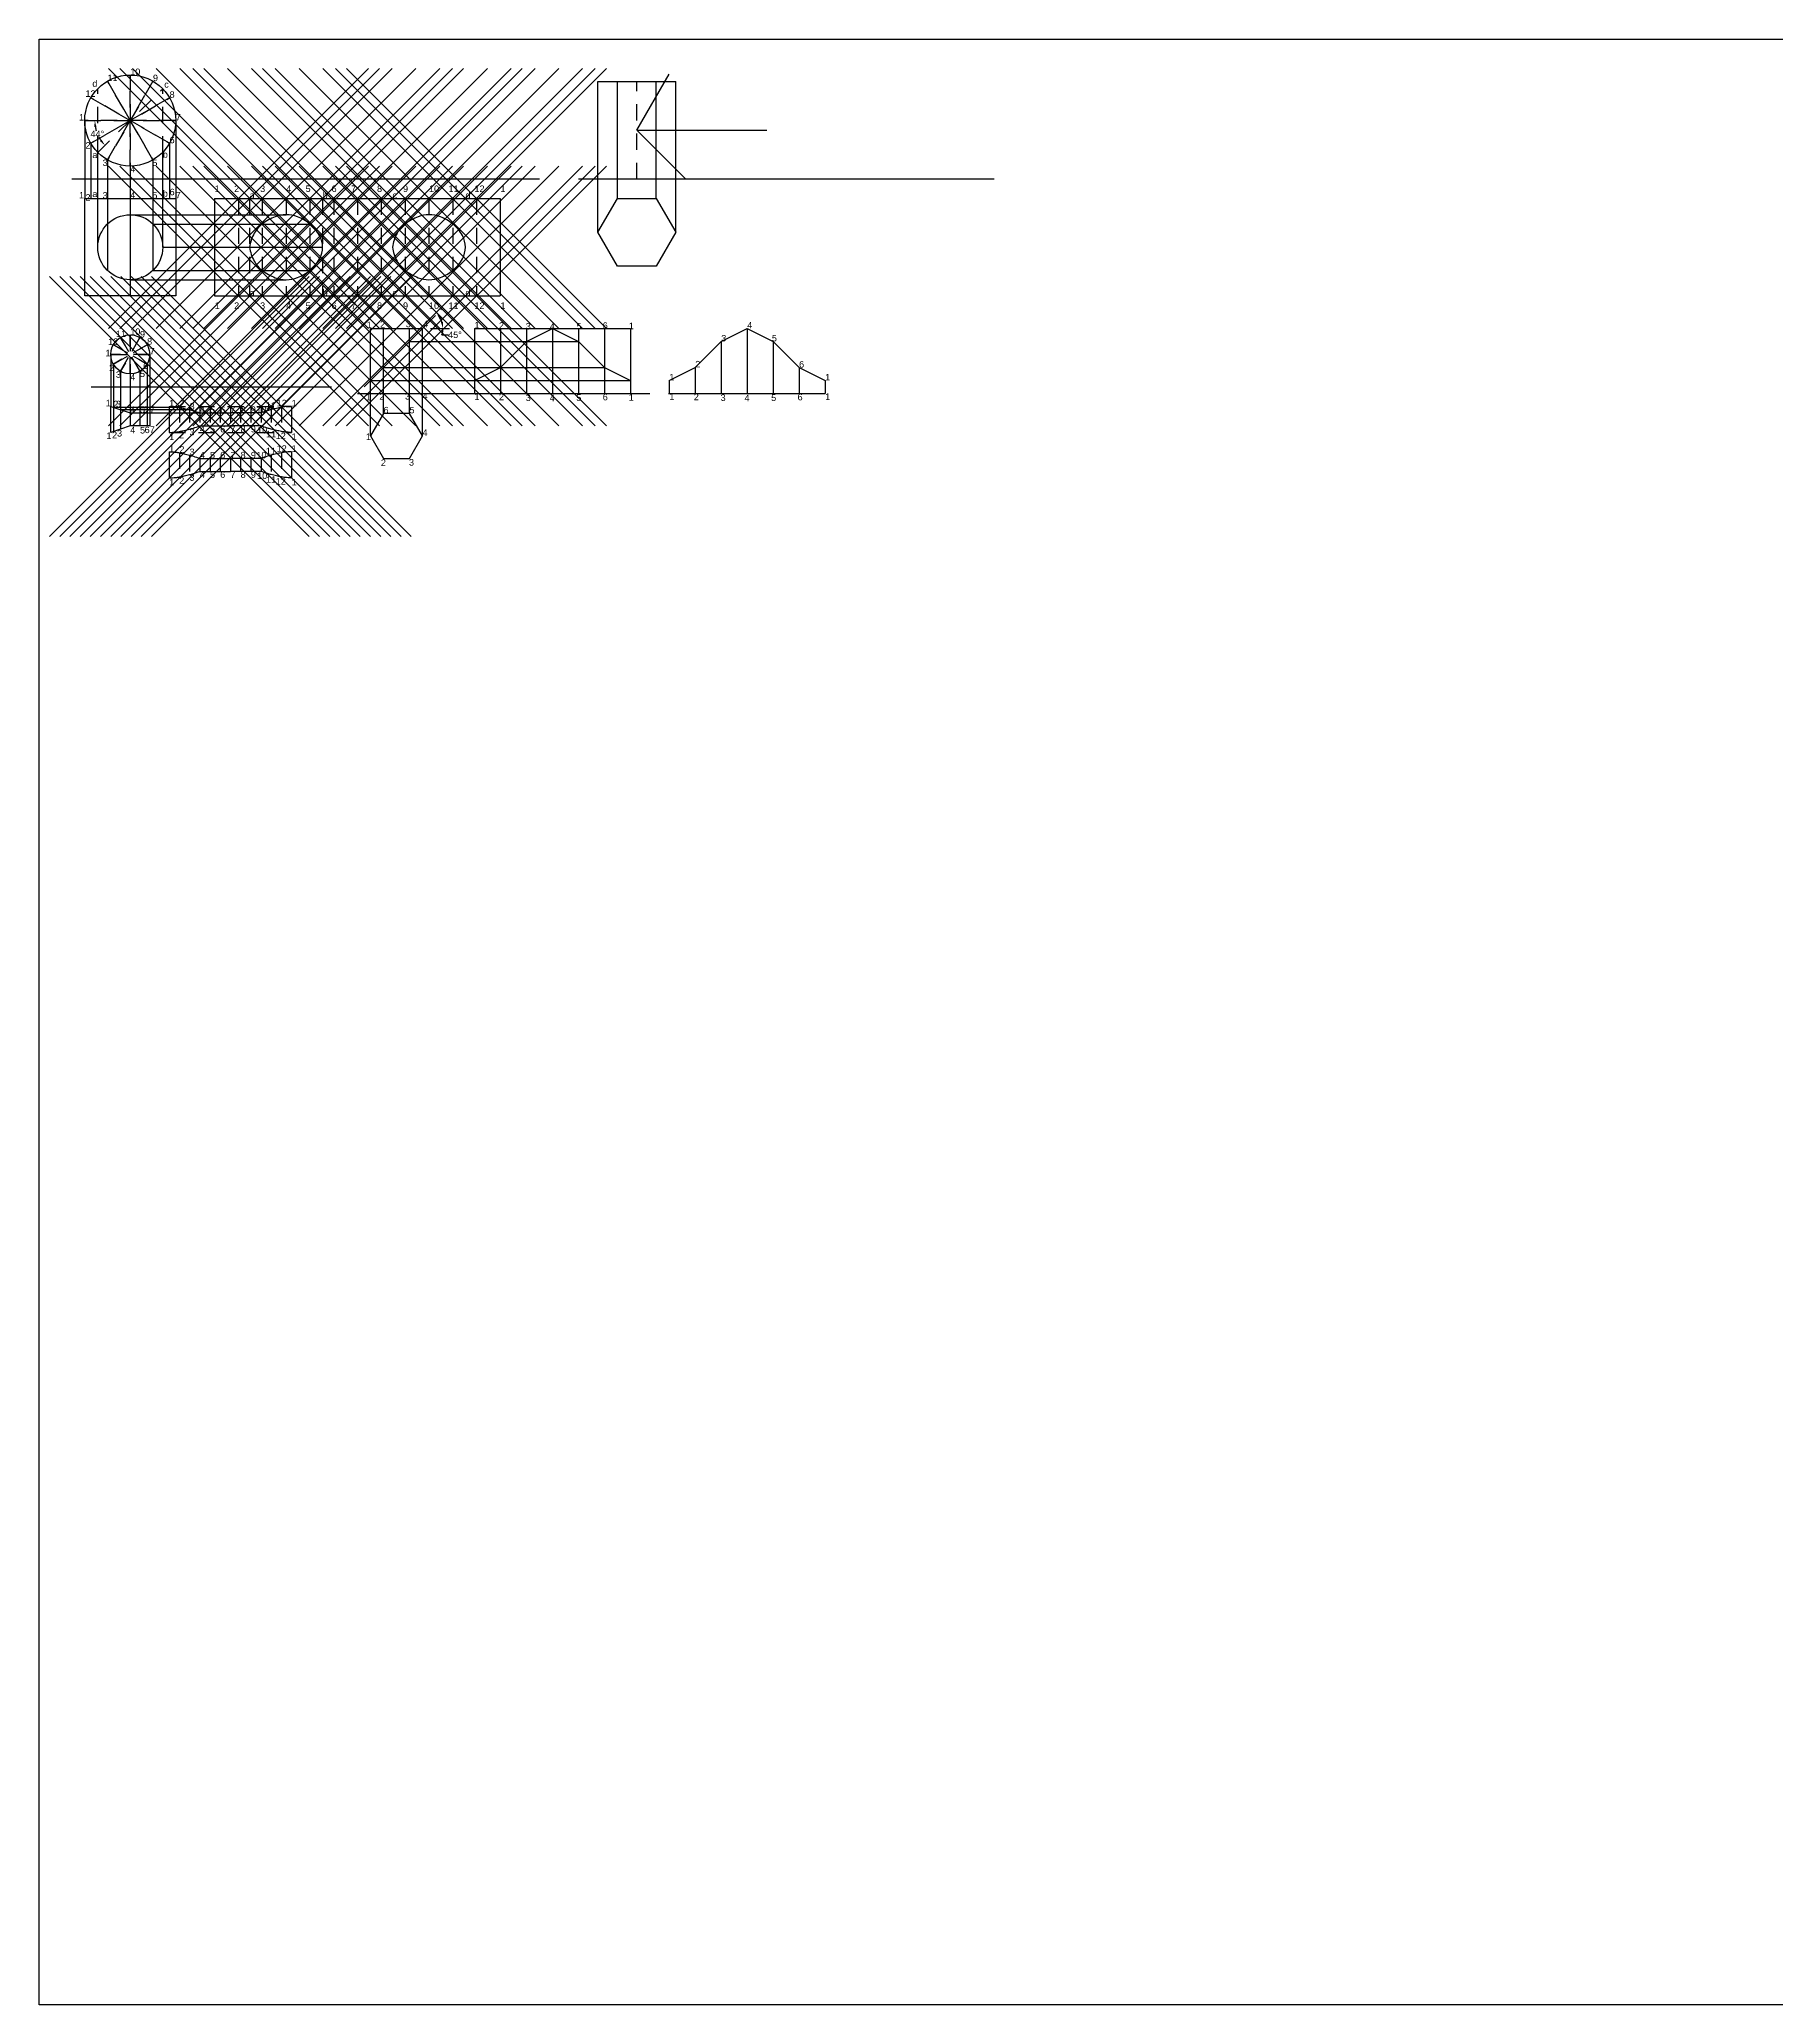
# Model space of a CAD drawing. Header units: inches. Extents: x -14 to 12.8, y -10.4 to 4.8.
# Drawn here: x -14 to -0.62, y -10.38 to 4.75 of the extents above; entities that cross this region are included whole.
import ezdxf

# ---------------------------------------------------------------- set-up
doc = ezdxf.new("R2010")
doc.units = ezdxf.units.IN
doc.header["$MEASUREMENT"] = 0
doc.header["$PDMODE"] = 3
doc.linetypes.add('HIDDEN2', pattern=[0.1875, 0.125, -0.0625])
doc.layers.add('HIDDEN', color=1, linetype='HIDDEN2')
doc.layers.add('PROJECTION', color=4, linetype='Continuous')
doc.styles.get("Standard").update_dxf_attribs({"font": 'arial.ttf'})
doc.dimstyles.new('Copy of Standard', dxfattribs={"dimtxt": 0.05, "dimasz": 0.05, "dimexe": 0.05, "dimexo": 0.0625, "dimgap": 0, "dimtad": 0, "dimtih": 1, "dimtoh": 1, "dimlfac": 100, "dimzin": 0, "dimdsep": 46, "dimtxsty": 'Standard', "dimcen": 0.09, "dimadec": 0, "dimazin": 0, "dimtfac": 1, "dimtofl": 0, "dimtmove": 0, "dimatfit": 3, "dimfxl": 1, "dimtolj": 1, "dimtzin": 0, "dimarcsym": 0})

# ---------------------------------------------------------------- blocks, each defined once
blk = doc.blocks.new('*U2')
at = {"linetype": 'HIDDEN2'}
blk.add_line((0, 0.7), (0, 0), dxfattribs=at)
blk = doc.blocks.new('*U3')
at = {"color": 0, "linetype": 'ByBlock', "lineweight": -2, "transparency": 16777216}
for p, rotation in [((-13.125, 3.822), 29.99999999999998), ((-13.125, 4.428), 150), ((-13.475, 4.428), 209.9999999999999), ((-13.475, 3.822), 329.9999999999999), ((-13.3, 4.475), 180), ((-12.997, 3.95), 59.99999999999997), ((-12.997, 4.3), 120), ((-13.603, 4.3), 240), ((-13.603, 3.95), 299.9999999999999), ((-12.95, 4.125), 90), ((-13.65, 4.125), 270)]:
    blk.add_blockref('*U2', p, dxfattribs=dict(at, rotation=rotation))
blk.add_blockref('*U2', (-13.3, 3.775), dxfattribs=at)
blk = doc.blocks.new('*D4')
at = {"color": 0, "lineweight": -2, "transparency": 16777216}
for start, end in [(190.5005, 196.646), (208, 213.9148)]:
    blk.add_arc((-13.3, 4.125), 0.273, start, end, dxfattribs=at)
at = {"color": 0, "transparency": 16777216}
for points in [[(-13.577, 4.074), (-13.56, 4.076), (-13.573, 4.125)], [(-13.52, 3.978), (-13.533, 3.967), (-13.495, 3.934)]]:
    blk.add_solid(points, dxfattribs=at)
at = {"layer": 'Defpoints', "color": 0, "transparency": 16777216}
for p in [(-13.05, 4.37), (-13.65, 4.125), (-12.95, 4.125), (-13.564, 4.055), (-13.55, 3.88)]:
    blk.add_point(p, dxfattribs=at)
at = {"color": 0, "transparency": 16777216, "insert": (-13.553, 4.022), "char_height": 0.05, "attachment_point": 5}
blk.add_mtext('\\A1;44°', dxfattribs=at)
blk = doc.blocks.new('*U5')
at = {"linetype": 'HIDDEN2'}
blk.add_line((0, 0.3), (0, 0), dxfattribs=at)
blk = doc.blocks.new('*U6')
at = {"color": 0, "linetype": 'ByBlock', "lineweight": -2, "transparency": 16777216}
for p, rotation in [((-13.225, 2.195), 30), ((-13.225, 2.455), 150), ((-13.375, 2.455), 209.9999999999999), ((-13.375, 2.195), 329.9999999999999), ((-13.3, 2.475), 180), ((-13.15, 2.325), 90), ((-13.45, 2.325), 270), ((-13.17, 2.25), 59.99999999999997), ((-13.17, 2.4), 120), ((-13.43, 2.4), 240), ((-13.43, 2.25), 299.9999999999999)]:
    blk.add_blockref('*U5', p, dxfattribs=dict(at, rotation=rotation))
blk.add_blockref('*U5', (-13.3, 2.175), dxfattribs=at)
blk = doc.blocks.new('*D7')
at = {"color": 0, "lineweight": -2, "transparency": 16777216}
for p, q in [((-10.906, 2.669), (-10.903, 2.672)), ((-10.988, 2.525), (-10.842, 2.525)), ((-10.9, 2.476), (-10.85, 2.476))]:
    blk.add_line(p, q, dxfattribs=at)
for start, end in [(18.1949, 26.8051), (341.8051, 0)]:
    blk.add_arc((-11.05, 2.525), 0.158, start, end, dxfattribs=at)
at = {"color": 0, "transparency": 16777216}
for points in [[(-10.916, 2.591), (-10.902, 2.601), (-10.938, 2.637)], [(-10.892, 2.576), (-10.908, 2.573), (-10.892, 2.525)]]:
    blk.add_solid(points, dxfattribs=at)
at = {"layer": 'Defpoints', "color": 0, "transparency": 16777216}
for p in [(-10.95, 2.625), (-10.913, 2.604), (-11.45, 2.525), (-11.05, 2.525), (-11.5, 2.075)]:
    blk.add_point(p, dxfattribs=at)
at = {"color": 0, "transparency": 16777216, "insert": (-10.8, 2.476), "char_height": 0.05, "attachment_point": 5}
blk.add_mtext('\\A1;45°', dxfattribs=at)

msp = doc.modelspace()

# ---------------------------------------------------------------- linework, layer by layer
for p, q in [((-9.7, 3.675), (-9.7, 4.425)), ((-9.7, 4.425), (-9.1, 4.425)), ((-9.55, 3.675), (-9.55, 4.425)), ((-9.4, 4.05), (-9.15, 4.48301)), ((-9.25, 3.675), (-9.25, 4.425)), ((-9.1, 3.675), (-9.1, 4.425)), ((-9.4, 4.05), (-9.025, 3.675)), ((-13.75, 3.675), (-10.15, 3.675)), ((-9.85, 3.675), (-6.65, 3.675)), ((-12.65, 3.525), (-10.45089, 3.525)), ((-12.65, 3.525), (-12.65, 2.775)), ((-10.45089, 3.525), (-10.45089, 2.775)), ((-12.65, 2.775), (-10.45089, 2.775)), ((-10.95, 2.625), (-11.5, 2.075)), ((-11.45, 2.025), (-11.45, 2.525)), ((-11.45, 2.525), (-11.05, 2.525)), ((-11.35, 2.025), (-11.35, 2.525)), ((-11.15, 2.025), (-11.15, 2.525)), ((-11.05, 2.025), (-11.05, 2.525)), ((-10.65, 2.525), (-9.45, 2.525)), ((-10.65, 2.525), (-10.65, 2.025)), ((-10.45, 2.525), (-10.45, 2.025)), ((-10.45, 2.225), (-10.25, 2.425)), ((-10.25, 2.525), (-10.25, 2.025)), ((-10.25, 2.425), (-10.05, 2.525)), ((-10.05, 2.525), (-10.05, 2.025)), ((-10.05, 2.525), (-9.85, 2.425)), ((-9.85, 2.525), (-9.85, 2.025)), ((-9.85, 2.425), (-9.65, 2.225)), ((-9.65, 2.525), (-9.65, 2.025)), ((-9.45, 2.525), (-9.45, 2.025)), ((-8.95, 2.225), (-8.75, 2.425)), ((-8.75, 2.425), (-8.55, 2.525)), ((-8.75, 2.425), (-8.75, 2.025)), ((-8.55, 2.525), (-8.55, 2.025)), ((-8.55, 2.525), (-8.35, 2.425)), ((-8.35, 2.425), (-8.35, 2.025)), ((-8.35, 2.425), (-8.15, 2.225)), ((-10.65, 2.125), (-10.45, 2.225)), ((-9.65, 2.225), (-9.45, 2.125)), ((-9.15, 2.125), (-8.95, 2.225)), ((-9.15, 2.125), (-9.15, 2.025)), ((-8.95, 2.225), (-8.95, 2.025)), ((-8.15, 2.225), (-8.15, 2.025)), ((-8.15, 2.225), (-7.95, 2.125)), ((-7.95, 2.125), (-7.95, 2.025)), ((-13.6, 2.075), (-11.75, 2.075)), ((-11.55, 2.025), (-10.3, 2.025)), ((-10.3, 2.025), (-9.3, 2.025)), ((-9.15495, 2.025), (-8.8, 2.025)), ((-8.8, 2.025), (-7.95, 2.025)), ((-13.45, 1.725), (-13.45, 1.925)), ((-13.45, 1.925), (-13.3, 1.875)), ((-13.3, 1.875), (-13.15, 1.875)), ((-13.15, 1.875), (-13.15, 1.775)), ((-13, 1.925), (-13, 1.725)), ((-12.76438, 1.875), (-12.52876, 1.875)), ((-12.29314, 1.875), (-12.52876, 1.875)), ((-12.05752, 1.925), (-12.05752, 1.725)), ((-13.3, 1.775), (-13.45, 1.725)), ((-13.15, 1.775), (-13.3, 1.775)), ((-12.76438, 1.775), (-12.52876, 1.775)), ((-12.29314, 1.775), (-12.52876, 1.775)), ((-13, 1.575), (-13, 1.375)), ((-12.76438, 1.525), (-12.52876, 1.525)), ((-12.29314, 1.525), (-12.52876, 1.525)), ((-12.05752, 1.575), (-12.05752, 1.375)), ((-12.76438, 1.425), (-12.52876, 1.425)), ((-12.29314, 1.425), (-12.52876, 1.425))]:
    msp.add_line(p, q)
at = {"linetype": 'HIDDEN2'}
for p, q in [((-9.4, 3.675), (-9.4, 4.425)), ((-13.55, 3.88005), (-13.05, 4.36995)), ((-12.46674, 3.525), (-12.46674, 2.775)), ((-12.38122, 3.525), (-12.38122, 2.775)), ((-12.28348, 3.525), (-12.28348, 2.775)), ((-12.10022, 3.525), (-12.10022, 2.775)), ((-11.91696, 3.525), (-11.91696, 2.775)), ((-11.81922, 3.525), (-11.81922, 2.775)), ((-11.7337, 3.525), (-11.7337, 2.775)), ((-11.55044, 3.525), (-11.55044, 2.775)), ((-11.36718, 3.525), (-11.36718, 2.775)), ((-11.18392, 3.525), (-11.18392, 2.775)), ((-11.00066, 3.525), (-11.00066, 2.775)), ((-10.8174, 3.525), (-10.8174, 2.775)), ((-10.63414, 3.525), (-10.63414, 2.775)), ((-13, 1.925), (-12.05752, 1.925)), ((-12.92146, 1.925), (-12.92146, 1.725)), ((-12.84292, 1.925), (-12.84292, 1.725)), ((-12.76438, 1.925), (-12.76438, 1.725)), ((-12.68584, 1.925), (-12.68584, 1.725)), ((-12.6073, 1.925), (-12.6073, 1.725)), ((-12.52876, 1.925), (-12.52876, 1.725)), ((-12.45022, 1.925), (-12.45022, 1.725)), ((-12.37168, 1.925), (-12.37168, 1.725)), ((-12.29314, 1.925), (-12.29314, 1.725)), ((-12.2146, 1.925), (-12.2146, 1.725)), ((-12.13606, 1.925), (-12.13606, 1.725)), ((-13, 1.725), (-12.05752, 1.725)), ((-12.92146, 1.5683), (-12.92146, 1.3817)), ((-12.84292, 1.55), (-12.84292, 1.4)), ((-12.76438, 1.525), (-12.76438, 1.425)), ((-12.68584, 1.525), (-12.68584, 1.425)), ((-12.6073, 1.525), (-12.6073, 1.425)), ((-12.52876, 1.525), (-12.52876, 1.425)), ((-12.45022, 1.525), (-12.45022, 1.425)), ((-12.37168, 1.525), (-12.37168, 1.425)), ((-12.29314, 1.525), (-12.29314, 1.425)), ((-12.2146, 1.55), (-12.2146, 1.4)), ((-12.13606, 1.5683), (-12.13606, 1.3817))]:
    msp.add_line(p, q, dxfattribs=at)
for points in [[(-14, 4.75), (12.75, 4.75), (12.75, -10.375), (-14, -10.375)], [(-13.65, 3.525), (-12.95, 3.525), (-12.95, 2.775), (-13.65, 2.775)], [(-9.55, 3.525), (-9.25, 3.525), (-9.1, 3.26519), (-9.25, 3.00538), (-9.55, 3.00538), (-9.7, 3.26519)], [(-11.35, 1.525), (-11.15, 1.525), (-11.05, 1.69821), (-11.15, 1.87141), (-11.35, 1.87141), (-11.45, 1.69821)]]:
    msp.add_lwpolyline(points, close=True)
for points in [[(-12.38122, 3.15, 0.08905034), (-12.34537, 3.04298, 0.10664471), (-12.28348, 2.97146, 0.06838661), (-12.18326, 2.91562, 0.09322446), (-12.10022, 2.9, 0.09322446), (-12.01204, 2.91659, 0.07597491), (-11.91696, 2.97146, 0.09901592), (-11.84207, 3.06069, 0.12587844), (-11.81922, 3.15, 0.12587844), (-11.84207, 3.23931, 0.09901592), (-11.91696, 3.32854, 0.07597491), (-12.01204, 3.38341, 0.09322446), (-12.10022, 3.4, 0.09322446), (-12.18326, 3.38438, 0.06838661), (-12.28348, 3.32854, 0.10664471), (-12.34537, 3.25702, 0.08905034), (-12.38122, 3.15)], [(-11.28166, 3.15, 0.08905034), (-11.24581, 3.04298, 0.10664471), (-11.18392, 2.97146, 0.06838661), (-11.0837, 2.91562, 0.09322446), (-11.00066, 2.9, 0.09322446), (-10.91248, 2.91659, 0.07597491), (-10.8174, 2.97146, 0.09901592), (-10.74251, 3.06069, 0.12587844), (-10.71967, 3.15, 0.12587844), (-10.74251, 3.23931, 0.09901592), (-10.8174, 3.32854, 0.07597491), (-10.91248, 3.38341, 0.09322446), (-11.00066, 3.4, 0.09322446), (-11.0837, 3.38438, 0.06838661), (-11.18392, 3.32854, 0.10664471), (-11.24581, 3.25702, 0.08905034), (-11.28166, 3.15)], [(-13, 1.925, -0.01777753), (-12.94863, 1.92245, -0.03328779), (-12.92146, 1.9183, -0.00268672), (-12.88407, 1.9098, -0.00243493), (-12.84292, 1.9, -0.01737563), (-12.81389, 1.89186, -0.01001284), (-12.76438, 1.875)], [(-12.05752, 1.925, 0.01777753), (-12.10889, 1.92245, 0.03328779), (-12.13606, 1.9183, 0.00268672), (-12.17345, 1.9098, 0.00243493), (-12.2146, 1.9, 0.01737563), (-12.24363, 1.89186, 0.01001284), (-12.29314, 1.875)], [(-13, 1.725, 0.01777753), (-12.94863, 1.72755, 0.03328779), (-12.92146, 1.7317, 0.00268672), (-12.88407, 1.7402, 0.00243493), (-12.84292, 1.75, 0.01737563), (-12.81389, 1.75814, 0.01001284), (-12.76438, 1.775)], [(-12.05752, 1.725, -0.01777753), (-12.10889, 1.72755, -0.03328779), (-12.13606, 1.7317, -0.00268672), (-12.17345, 1.7402, -0.00243493), (-12.2146, 1.75, -0.01737563), (-12.24363, 1.75814, -0.01001284), (-12.29314, 1.775)], [(-13, 1.575, -0.01777753), (-12.94863, 1.57245, -0.03328779), (-12.92146, 1.5683, -0.00268672), (-12.88407, 1.5598, -0.00243493), (-12.84292, 1.55, -0.01737563), (-12.81389, 1.54186, -0.01001284), (-12.76438, 1.525)], [(-12.05752, 1.575, 0.01777753), (-12.10889, 1.57245, 0.03328779), (-12.13606, 1.5683, 0.00268672), (-12.17345, 1.5598, 0.00243493), (-12.2146, 1.55, 0.01737563), (-12.24363, 1.54186, 0.01001284), (-12.29314, 1.525)], [(-13, 1.375, 0.01777753), (-12.94863, 1.37755, 0.03328779), (-12.92146, 1.3817, 0.00268672), (-12.88407, 1.3902, 0.00243493), (-12.84292, 1.4, 0.01737563), (-12.81389, 1.40814, 0.01001284), (-12.76438, 1.425)], [(-12.05752, 1.375, -0.01777753), (-12.10889, 1.37755, -0.03328779), (-12.13606, 1.3817, -0.00268672), (-12.17345, 1.3902, -0.00243493), (-12.2146, 1.4, -0.01737563), (-12.24363, 1.40814, -0.01001284), (-12.29314, 1.425)]]:
    msp.add_lwpolyline(points, format="xyb")
for centre, radius in [((-13.3, 4.125), 0.35), ((-13.3, 3.15), 0.25), ((-13.3, 2.325), 0.15)]:
    msp.add_circle(centre, radius)
for p in [(-12.46674, 3.525), (-12.38122, 3.525), (-12.28348, 3.525), (-12.10022, 3.525), (-11.91696, 3.525), (-11.81922, 3.525), (-11.7337, 3.525), (-11.55044, 3.525), (-11.36718, 3.525), (-11.28166, 3.525), (-11.18392, 3.525), (-11.00066, 3.525), (-10.8174, 3.525), (-10.71967, 3.525), (-10.63414, 3.525), (-12.46674, 2.775), (-12.38122, 2.775), (-12.28348, 2.775), (-12.10022, 2.775), (-11.91696, 2.775), (-11.81922, 2.775), (-11.7337, 2.775), (-11.55044, 2.775), (-11.36718, 2.775), (-11.28166, 2.775), (-11.18392, 2.775), (-11.00066, 2.775), (-10.8174, 2.775), (-10.71967, 2.775), (-10.63414, 2.775), (-12.92146, 1.925), (-12.84292, 1.925), (-12.76438, 1.925), (-12.68584, 1.925), (-12.6073, 1.925), (-12.52876, 1.925), (-12.45022, 1.925), (-12.37168, 1.925), (-12.29314, 1.925), (-12.2146, 1.925), (-12.13606, 1.925)]:
    msp.add_point(p)
at = {"layer": 'HIDDEN'}
for p, q in [((-13.55, 3.88005), (-13.55, 4.36995)), ((-13.05, 3.88005), (-13.05, 4.36995))]:
    msp.add_line(p, q, dxfattribs=at)
at = {"layer": 'PROJECTION'}
for p, q in [((-13.65, 4.125), (-13.65, 3.525)), ((-12.95, 4.125), (-12.95, 3.525)), ((-13.60311, 3.95), (-13.60311, 3.525)), ((-12.99689, 3.95), (-12.99689, 3.525)), ((-9.4, 4.05), (-8.4, 4.05)), ((-13.55, 3.15), (-13.55, 3.88005)), ((-13.475, 3.82189), (-13.475, 3.525)), ((-13.125, 3.82189), (-13.125, 3.525)), ((-13.05, 3.15), (-13.05, 3.88005)), ((-13.3, 3.775), (-13.3, 3.525)), ((-9.7, 3.26519), (-9.7, 3.675)), ((-9.55, 3.525), (-9.55, 3.675)), ((-9.25, 3.525), (-9.25, 3.675)), ((-9.1, 3.26519), (-9.1, 3.675)), ((-13.475, 3.525), (-13.475, 2.97146)), ((-13.3, 3.525), (-13.3, 2.775)), ((-13.125, 3.525), (-13.125, 2.97146)), ((-12.65, 3.525), (-12.38122, 3.525)), ((-11.81922, 3.525), (-11.55044, 3.525)), ((-11.55044, 3.525), (-11.28166, 3.525)), ((-10.71967, 3.525), (-10.45089, 3.525)), ((-13.3, 3.4), (-12.10022, 3.4)), ((-13.125, 3.32854), (-11.91696, 3.32854)), ((-13.05, 3.15), (-11.81922, 3.15)), ((-13.3, 2.9), (-12.10022, 2.9)), ((-13.125, 2.97146), (-11.91696, 2.97146)), ((-11.15, 2.425), (-9.85, 2.425)), ((-13.45, 2.325), (-13.45, 1.925)), ((-13.15, 2.325), (-13.15, 1.875)), ((-13.4299, 2.25), (-13.4299, 1.7317)), ((-13.375, 2.1951), (-13.375, 1.75)), ((-13.3, 2.175), (-13.3, 1.875)), ((-13.225, 2.1951), (-13.225, 1.775)), ((-13.1701, 2.25), (-13.1701, 1.775)), ((-11.45, 2.125), (-9.45, 2.125)), ((-11.35, 2.225), (-9.65, 2.225)), ((-11.45, 1.69821), (-11.45, 2.025)), ((-11.35, 1.87141), (-11.35, 2.025)), ((-11.15, 1.87141), (-11.15, 2.025)), ((-11.05, 1.69821), (-11.05, 2.025)), ((-13.4299, 1.9183), (-12.92146, 1.9183)), ((-13.375, 1.9), (-12.84292, 1.9)), ((-13.3, 1.875), (-13.3, 1.775)), ((-13.15, 1.875), (-12.76438, 1.875))]:
    msp.add_line(p, q, dxfattribs=at)

# ---------------------------------------------------------------- block references
at = {"linetype": 'HIDDEN2'}
for name in ['*U3', '*U6']:
    msp.add_blockref(name, (0, 0), dxfattribs=at)

# ---------------------------------------------------------------- texts
for s, p in [('d', (-13.5915, 4.38457)), ('11', (-13.475, 4.42811)), ('10', (-13.3, 4.475)), ('9', (-13.125, 4.42811)), ('c', (-13.03816, 4.37779)), ('12', (-13.64468, 4.30712)), ('8', (-12.99689, 4.3)), ('1', (-13.69393, 4.125)), ('7', (-12.95, 4.125)), ('2', (-13.64468, 3.90884)), ('6', (-12.99689, 3.95)), ('a', (-13.5915, 3.83602)), ('3', (-13.5126, 3.77459)), ('5', (-13.12978, 3.77459)), ('b', (-13.04945, 3.83828)), ('4', (-13.3, 3.725)), ('1', (-13.69393, 3.525)), ('2', (-13.64468, 3.50884)), ('a', (-13.5915, 3.53602)), ('3', (-13.5126, 3.52459)), ('4', (-13.3, 3.525)), ('5', (-13.12978, 3.52459)), ('b', (-13.04945, 3.53828)), ('6', (-12.99689, 3.55)), ('7', (-12.95, 3.525)), ('1', (-12.65, 3.575)), ('2', (-12.5, 3.575)), ('a', (-12.38122, 3.525)), ('3', (-12.3, 3.575)), ('4', (-12.1, 3.575)), ('5', (-11.95, 3.575)), ('b', (-11.81922, 3.525)), ('6', (-11.75, 3.575)), ('7', (-11.6, 3.575)), ('8', (-11.4, 3.575)), ('c', (-11.28166, 3.525)), ('9', (-11.2, 3.575)), ('10', (-11, 3.575)), ('11', (-10.85, 3.575)), ('d', (-10.71967, 3.525)), ('12', (-10.65, 3.575)), ('1', (-10.45, 3.575)), ('1', (-12.65, 2.675)), ('2', (-12.5, 2.675)), ('a', (-12.38122, 2.775)), ('3', (-12.3, 2.675)), ('4', (-12.1, 2.675)), ('5', (-11.95, 2.675)), ('b', (-11.81922, 2.775)), ('6', (-11.75, 2.675)), ('7', (-11.6, 2.675)), ('8', (-11.4, 2.675)), ('c', (-11.28166, 2.775)), ('9', (-11.2, 2.675)), ('10', (-11, 2.675)), ('11', (-10.85, 2.675)), ('d', (-10.71967, 2.775)), ('12', (-10.65, 2.675)), ('1', (-10.45, 2.675)), ('1', (-11.47999, 2.52759)), ('2', (-11.37658, 2.53174)), ('3', (-11.17916, 2.53409)), ('4', (-11.0452, 2.53409)), ('1', (-10.65, 2.525)), ('2', (-10.46163, 2.52293)), ('6', (-9.66267, 2.52166)), ('4', (-8.55, 2.525)), ('12', (-13.47008, 2.39809)), ('11', (-13.4101, 2.45804)), ('10', (-13.3, 2.475)), ('9', (-13.225, 2.4549)), ('8', (-13.1701, 2.4)), ('3', (-10.25518, 2.51694)), ('4', (-10.07106, 2.51458)), ('5', (-9.86568, 2.51694)), ('1', (-9.46202, 2.5193)), ('3', (-8.75, 2.425)), ('5', (-8.3605, 2.425)), ('1', (-13.49056, 2.31035)), ('7', (-13.15, 2.325)), ('2', (-8.95, 2.225)), ('6', (-8.15104, 2.22373)), ('2', (-13.46277, 2.1963)), ('3', (-13.4101, 2.14512)), ('4', (-13.3, 2.12465)), ('5', (-13.225, 2.15097)), ('6', (-13.20056, 2.2127)), ('1', (-9.15, 2.125)), ('1', (-7.95, 2.125)), ('1', (-13.48911, 1.92562)), ('2', (-13.4299, 1.9183)), ('3', (-13.4101, 1.9183)), ('1', (-13, 1.925)), ('2', (-12.92146, 1.9183)), ('12', (-12.17242, 1.92579)), ('1', (-12.05752, 1.925)), ('1', (-11.48555, 1.97141)), ('2', (-11.38214, 1.97556)), ('3', (-11.18472, 1.97791)), ('4', (-11.05076, 1.97791)), ('1', (-10.65, 1.975)), ('2', (-10.46163, 1.97293)), ('3', (-10.25518, 1.96694)), ('4', (-10.07106, 1.96458)), ('5', (-9.86568, 1.96694)), ('6', (-9.66267, 1.97166)), ('1', (-9.46202, 1.9693)), ('1', (-9.15, 1.975)), ('2', (-8.96163, 1.97293)), ('3', (-8.75518, 1.96694)), ('4', (-8.57106, 1.96458)), ('5', (-8.36568, 1.96694)), ('6', (-8.16267, 1.97166)), ('1', (-7.95, 1.975)), ('4', (-13.3, 1.875)), ('5', (-13.225, 1.875)), ('6', (-13.20056, 1.875)), ('7', (-13.15, 1.875)), ('3', (-12.84292, 1.9)), ('4', (-12.76438, 1.875)), ('5', (-12.68584, 1.875)), ('6', (-12.6073, 1.875)), ('7', (-12.52876, 1.875)), ('8', (-12.45022, 1.875)), ('9', (-12.37168, 1.875)), ('10', (-12.32882, 1.875)), ('11', (-12.25567, 1.90671)), ('6', (-11.35, 1.87141)), ('5', (-11.15, 1.87141)), ('1', (-13.48326, 1.67412)), ('2', (-13.43937, 1.67997)), ('3', (-13.40133, 1.69313)), ('4', (-13.3, 1.71815)), ('5', (-13.22431, 1.71652)), ('6', (-13.1892, 1.71945)), ('7', (-13.15, 1.72091)), ('1', (-13, 1.6669)), ('2', (-12.92279, 1.68006)), ('3', (-12.84379, 1.702)), ('4', (-12.76438, 1.725)), ('5', (-12.68584, 1.725)), ('6', (-12.6073, 1.725)), ('7', (-12.52876, 1.725)), ('8', (-12.45022, 1.725)), ('9', (-12.37168, 1.725)), ('10', (-12.32297, 1.71662)), ('11', (-12.25421, 1.68737)), ('12', (-12.17973, 1.67282)), ('1', (-12.05752, 1.6669)), ('1', (-11.48555, 1.66649)), ('4', (-11.05, 1.69821)), ('1', (-13, 1.575)), ('2', (-12.92146, 1.5683)), ('3', (-12.84292, 1.55)), ('4', (-12.76438, 1.525)), ('5', (-12.68584, 1.525)), ('6', (-12.6073, 1.525)), ('7', (-12.52876, 1.525)), ('8', (-12.45022, 1.525)), ('9', (-12.37168, 1.525)), ('10', (-12.32882, 1.525)), ('11', (-12.25567, 1.55671)), ('12', (-12.17242, 1.57579)), ('1', (-12.05752, 1.575)), ('2', (-11.37039, 1.46683)), ('3', (-11.15417, 1.46918)), ('1', (-13, 1.3169)), ('2', (-12.92279, 1.33006)), ('3', (-12.84379, 1.352)), ('4', (-12.76438, 1.375)), ('5', (-12.68584, 1.375)), ('6', (-12.6073, 1.375)), ('7', (-12.52876, 1.375)), ('8', (-12.45022, 1.375)), ('9', (-12.37168, 1.375)), ('10', (-12.32297, 1.36662)), ('11', (-12.25421, 1.33737)), ('12', (-12.17973, 1.32282)), ('1', (-12.05752, 1.3169))]:
    msp.add_text(s, height=0.05).set_placement(p)

# ---------------------------------------------------------------- dimensions: what is measured, and where the dimension line sits
for base, line1, line2, picture, middle in [((-13.56413, 4.05519), ((-13.55, 3.88005), (-13.05, 4.36995)), ((-13.65, 4.125), (-12.95, 4.125)), '*D4', (-13.55294, 4.02174)), ((-10.91307, 2.60406), ((-11.45, 2.525), (-11.05, 2.525)), ((-10.95, 2.625), (-11.5, 2.075)), '*D7', (-10.79974, 2.47563))]:
    dim = msp.add_angular_dim_2l(base=base, line1=line1, line2=line2, dimstyle='Copy of Standard')
    dim.commit()
    dim.dimension.update_dxf_attribs({"geometry": picture, "text_midpoint": middle})

doc.saveas('drawing.dxf')
